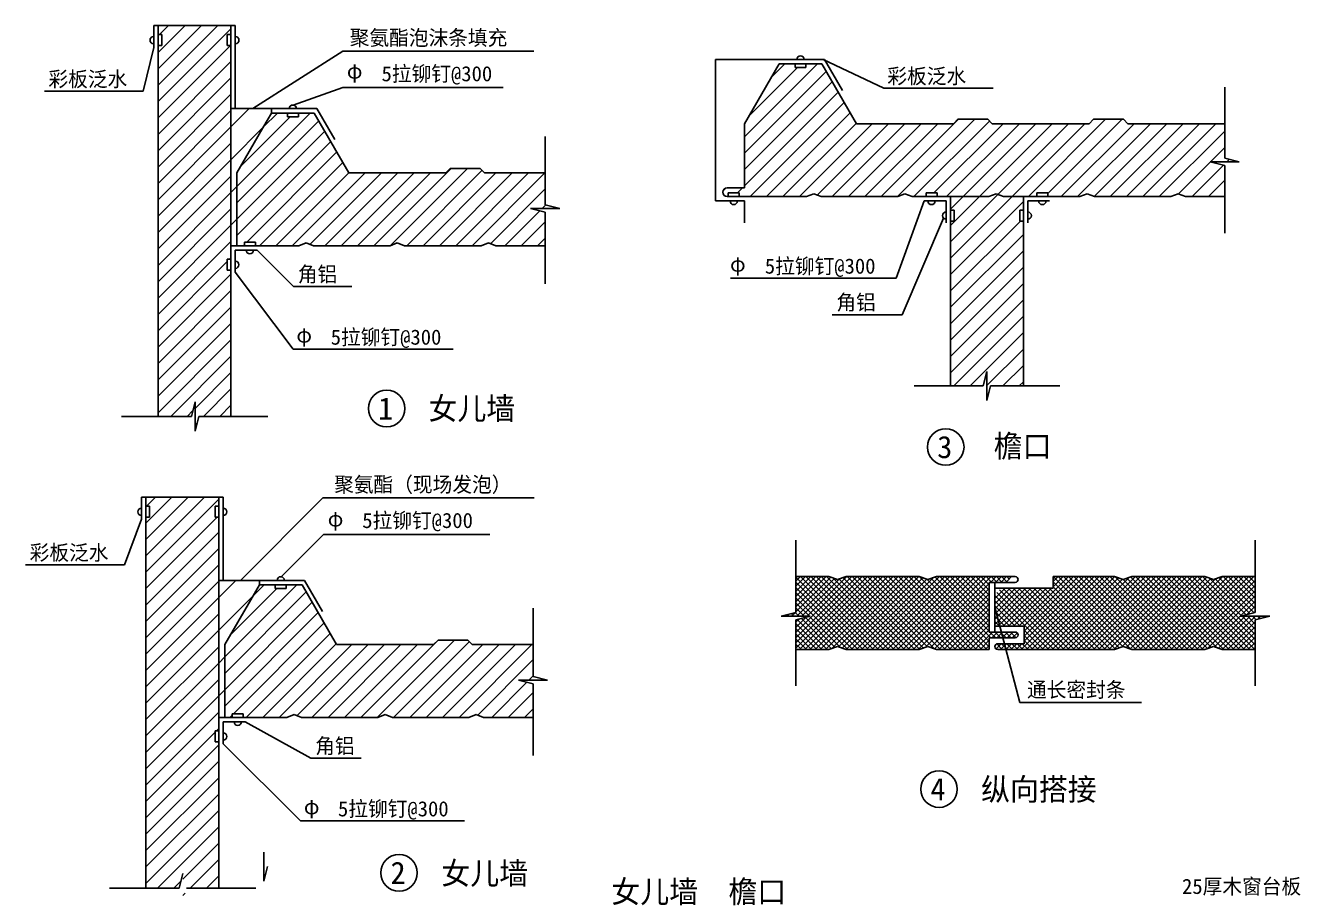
# Model space of a CAD drawing. Header units: metres. Extents: x 1653 to 20154, y 2448 to 26754.
# Drawn here: x 2339 to 19835, y 14798 to 26754 of the extents above; entities that cross this region are included whole.
import ezdxf

# ---------------------------------------------------------------- set-up
doc = ezdxf.new("R2010")
doc.units = ezdxf.units.M
for name, color, linetype in [('1', 2, 'Continuous'), ('2', 3, 'Continuous'), ('4', 5, 'Continuous'), ('5', 6, 'Continuous')]:
    doc.layers.add(name, color=color, linetype=linetype)
pattern_1 = [(45, (0, 0), (-112.2532, 112.2532), [])]
pattern_2 = [(45, (0, 0), (-224.5064, 224.5064), [])]

msp = doc.modelspace()

# ---------------------------------------------------------------- hatches: boundary and pattern name
at = {"layer": '5'}
h = msp.add_hatch(dxfattribs=at)
h.set_pattern_fill('_U', scale=50)
h.set_pattern_definition(pattern_1)
h.paths.add_polyline_path([(5107.7, 23398.69), (5107.7, 23548.69), (5157.7, 23548.69), (5157.7, 26478.69), (5107.97, 26478.69), (5107.97, 26628.69), (5157.7, 26628.69), (5157.7, 26753.69), (4157.7, 26753.69), (4157.7, 26628.69), (4207.43, 26628.69), (4207.43, 26478.69), (4157.7, 26478.69), (4157.7, 21393.27), (4614.9, 21393.27), (4616.22, 21394.58), (4665.89, 21593.27), (4665.89, 21193.27), (4715.89, 21393.27), (5157.7, 21393.27), (5157.7, 23398.69)])
h.paths.add_polyline_path([(6301.5, 25553.69), (6082.9, 25553.69), (6082.9, 25503.82), (5932.9, 25503.82), (5932.9, 25553.69), (5714.3, 25553.69), (5595.94, 25348.69), (5240.85, 24733.69), (5240.85, 24193.69), (5240.85, 23733.69), (5342.7, 23733.69), (5342.7, 23783.69), (5492.7, 23783.69), (5492.7, 23733.69), (6090.85, 23733.69), (6190.85, 23773.69), (6290.85, 23733.69), (7340.85, 23733.69), (7440.85, 23773.69), (7540.85, 23733.69), (8590.85, 23733.69), (8690.85, 23773.69), (8790.85, 23733.69), (9470.67, 23733.69), (9470.67, 24195.88), (9270.67, 24245.88), (9670.67, 24245.88), (9470.67, 24295.88), (9470.67, 24733.69), (8636.3, 24733.69), (8576.3, 24793.69), (8166.3, 24793.69), (8106.3, 24733.69), (6774.96, 24733.69)])
h = msp.add_hatch(dxfattribs=at)
h.set_pattern_fill('_U', scale=50)
h.set_pattern_definition(pattern_1)
h.paths.add_polyline_path([(16216.85, 24457.57), (16366.85, 24457.57), (16366.85, 24407.57), (16806.85, 24407.57), (16906.85, 24447.57), (17006.85, 24407.57), (18056.85, 24407.57), (18156.85, 24447.57), (18256.85, 24407.57), (18795, 24407.57), (18795, 24835.79), (18595, 24885.79), (18995, 24885.79), (18795, 24935.79), (18795, 25407.57), (17463.65, 25407.57), (17403.65, 25467.57), (16993.65, 25467.57), (16933.65, 25407.57), (15602.3, 25407.57), (15542.3, 25467.57), (15132.3, 25467.57), (15072.3, 25407.57), (13740.96, 25407.57), (13268.64, 26225.6), (13266.68, 26227.57), (13048.9, 26227.57), (13048.9, 26177.57), (12898.9, 26177.57), (12898.9, 26227.57), (12680.3, 26227.57), (12561.94, 26022.57), (12206.85, 25407.57), (12206.85, 24867.57), (12206.85, 24527.57), (11966.85, 24527.57, 1), (11966.85, 24407.57), (11981.85, 24407.57), (11981.85, 24457.57), (12131.85, 24457.57), (12131.85, 24407.57), (13056.85, 24407.57), (13156.85, 24447.57), (13256.85, 24407.57), (14306.85, 24407.57), (14406.85, 24447.57), (14506.85, 24407.57), (14696.85, 24407.57), (14696.85, 24457.57), (14846.85, 24457.57), (14846.85, 24407.57), (15556.85, 24407.57), (15656.85, 24447.57), (15756.85, 24407.57), (16216.85, 24407.57)])
h.paths.add_polyline_path([(15031.85, 21811.6), (15481.88, 21811.6), (15531.88, 22011.6), (15531.88, 21611.6), (15581.88, 21811.6), (16031.85, 21811.6), (16031.85, 24072.57), (15981.85, 24072.57), (15981.85, 24222.57), (16031.85, 24222.57), (16031.85, 24407.57), (15756.85, 24407.57), (15656.85, 24447.57), (15556.85, 24407.57), (15031.85, 24407.57), (15031.85, 24222.57), (15081.85, 24222.57), (15081.85, 24072.57), (15031.85, 24072.57)])
h = msp.add_hatch(dxfattribs=at)
h.set_pattern_fill('U', scale=100)
h.set_pattern_definition(pattern_2)
h.paths.add_polyline_path([(5157.7, 23733.69), (5240.85, 23733.69), (5240.85, 24193.69), (5240.85, 24733.69), (5595.94, 25348.69), (5714.3, 25553.69), (5714.3, 25613.69), (5217.7, 25613.69), (5157.7, 25613.69)])
h = msp.add_hatch(dxfattribs=at)
h.set_pattern_fill('_U', scale=50)
h.set_pattern_definition(pattern_1)
h.paths.add_polyline_path([(4940.57, 16932.66), (4940.57, 17082.66), (4990.57, 17082.66), (4990.57, 20012.66), (4940.84, 20012.66), (4940.84, 20162.66), (4990.57, 20162.66), (4990.57, 20287.66), (3990.57, 20287.66), (3990.57, 20162.66), (4040.3, 20162.66), (4040.3, 20012.66), (3990.57, 20012.66), (3990.57, 14927.24), (4447.77, 14927.24), (4449.09, 14928.56), (4498.76, 15127.24), (4498.76, 14727.24), (4548.76, 14927.24), (4990.57, 14927.24), (4990.57, 16932.66)])
h.paths.add_polyline_path([(6134.38, 19087.66), (5915.78, 19087.66), (5915.78, 19037.8), (5765.78, 19037.8), (5765.78, 19087.66), (5547.18, 19087.66), (5428.81, 18882.66), (5073.73, 18267.66), (5073.73, 17727.66), (5073.73, 17267.66), (5175.57, 17267.66), (5175.57, 17317.66), (5325.57, 17317.66), (5325.57, 17267.66), (5923.73, 17267.66), (6023.73, 17307.66), (6123.73, 17267.66), (7173.73, 17267.66), (7273.73, 17307.66), (7373.73, 17267.66), (8423.73, 17267.66), (8523.73, 17307.66), (8623.73, 17267.66), (9303.54, 17267.66), (9303.54, 17729.86), (9103.54, 17779.86), (9503.54, 17779.86), (9303.54, 17829.86), (9303.54, 18267.66), (8469.18, 18267.66), (8409.18, 18327.66), (7999.18, 18327.66), (7939.18, 18267.66), (6607.83, 18267.66)])
h = msp.add_hatch(dxfattribs=at)
h.set_pattern_fill('U', scale=100)
h.set_pattern_definition(pattern_2)
h.paths.add_polyline_path([(4990.99, 17265.91), (5074.14, 17265.91), (5074.14, 17725.91), (5074.14, 18265.91), (5429.23, 18880.91), (5547.6, 19085.91), (5547.6, 19145.91), (5050.99, 19145.91), (4990.99, 19145.91)])

# ---------------------------------------------------------------- linework, layer by layer
for p, q in [((12910.87, 18217.21), (13891.21, 19197.56)), ((12910.87, 18287.92), (13820.5, 19197.56)), ((12910.87, 18358.63), (13749.79, 19197.56)), ((12910.87, 18429.34), (13679.08, 19197.56)), ((12910.87, 18782.9), (13325.53, 19197.56)), ((12910.87, 18853.61), (13254.82, 19197.56)), ((12910.87, 18924.32), (13184.11, 19197.56)), ((12910.87, 18995.03), (13113.39, 19197.56)), ((12910.87, 19065.74), (13042.68, 19197.56)), ((12910.87, 19136.45), (12971.97, 19197.56)), ((13904.53, 18197.56), (12910.87, 19191.22)), ((12910.87, 18712.19), (13388.21, 19189.53)), ((13833.82, 18197.56), (12910.87, 19120.51)), ((12922.62, 18653.23), (13441.24, 19171.85)), ((12961.92, 18197.56), (13961.92, 19197.56)), ((13975.24, 18197.56), (12975.24, 19197.56)), ((12993.33, 18653.23), (13504.42, 19164.32)), ((13032.63, 18197.56), (14032.63, 19197.56)), ((14045.95, 18197.56), (13045.95, 19197.56)), ((13064.04, 18653.23), (13608.37, 19197.56)), ((13103.34, 18197.56), (14103.34, 19197.56)), ((14116.66, 18197.56), (13116.66, 19197.56)), ((13174.05, 18197.56), (14174.05, 19197.56)), ((14187.37, 18197.56), (13187.37, 19197.56)), ((13244.77, 18197.56), (14244.77, 19197.56)), ((14258.08, 18197.56), (13258.08, 19197.56)), ((13315.48, 18197.56), (14315.48, 19197.56)), ((14328.79, 18197.56), (13328.79, 19197.56)), ((13397.22, 18208.59), (14386.19, 19197.56)), ((14399.5, 18197.56), (13417.19, 19179.87)), ((13493.7, 18234.37), (14456.9, 19197.56)), ((14470.21, 18197.56), (13503.69, 19164.08)), ((13546.74, 18216.69), (14527.61, 19197.56)), ((14540.93, 18197.56), (13556.73, 19181.76)), ((13599.77, 18199.01), (14598.32, 19197.56)), ((14609.76, 18199.44), (13611.64, 19197.56)), ((13669.03, 18197.56), (14652.8, 19181.33)), ((14662.79, 18217.11), (13682.35, 19197.56)), ((13739.74, 18197.56), (14705.84, 19163.65)), ((14715.82, 18234.79), (13753.06, 19197.56)), ((13810.45, 18197.56), (14793.61, 19180.72)), ((14813.59, 18207.74), (13823.77, 19197.56)), ((13881.16, 18197.56), (14881.16, 19197.56)), ((14894.48, 18197.56), (13894.48, 19197.56)), ((13951.87, 18197.56), (14951.87, 19197.56)), ((14965.19, 18197.56), (13965.19, 19197.56)), ((14022.58, 18197.56), (15022.58, 19197.56)), ((15035.9, 18197.56), (14035.9, 19197.56)), ((14093.29, 18197.56), (15093.29, 19197.56)), ((15106.61, 18197.56), (14106.61, 19197.56)), ((14164, 18197.56), (15164, 19197.56)), ((15177.32, 18197.56), (14177.32, 19197.56)), ((14234.71, 18197.56), (15234.71, 19197.56)), ((15248.03, 18197.56), (14248.03, 19197.56)), ((14305.43, 18197.56), (15305.43, 19197.56)), ((15318.74, 18197.56), (14318.74, 19197.56)), ((14376.14, 18197.56), (15376.14, 19197.56)), ((15389.45, 18197.56), (14389.45, 19197.56)), ((14446.85, 18197.56), (15446.85, 19197.56)), ((15460.16, 18197.56), (14460.16, 19197.56)), ((14517.56, 18197.56), (15517.56, 19197.56)), ((15530.87, 18197.56), (14530.87, 19197.56)), ((14588.27, 18197.56), (15588.27, 19197.56)), ((15564.13, 18235.02), (14601.59, 19197.56)), ((14686.41, 18224.98), (15564.13, 19102.71)), ((15564.13, 18305.73), (14706.38, 19163.47)), ((15583.01, 18357.56), (14768.29, 19172.28)), ((15564.13, 18447.15), (14821.32, 19189.96)), ((15564.13, 18517.86), (14884.43, 19197.56)), ((15564.13, 18588.57), (14955.14, 19197.56)), ((15564.13, 18659.28), (15025.85, 19197.56)), ((15564.13, 18729.99), (15096.56, 19197.56)), ((15564.13, 18800.7), (15167.27, 19197.56)), ((15564.13, 18871.41), (15237.98, 19197.56)), ((15564.13, 18942.12), (15308.69, 19197.56)), ((15564.13, 19012.83), (15379.4, 19197.56)), ((15564.13, 19083.55), (15450.11, 19197.56)), ((15600.82, 19117.56), (15520.82, 19197.56)), ((15578.98, 19117.56), (15658.98, 19197.56)), ((15671.53, 19117.56), (15591.53, 19197.56)), ((15649.69, 19117.56), (15729.69, 19197.56)), ((15742.25, 19117.56), (15662.25, 19197.56)), ((15720.4, 19117.56), (15800.4, 19197.56)), ((15808.05, 19122.46), (15732.96, 19197.56)), ((15791.11, 19117.56), (15871.11, 19197.56)), ((15843.41, 19157.82), (15803.67, 19197.56)), ((15878.76, 19193.17), (15874.38, 19197.56)), ((15968.93, 18517.56), (16648.93, 19197.56)), ((16002.48, 18197.56), (17002.48, 19197.56)), ((16039.64, 18517.56), (16719.64, 19197.56)), ((16044.13, 18451.33), (16790.35, 19197.56)), ((16044.13, 18380.62), (16861.06, 19197.56)), ((16044.13, 18309.91), (16931.77, 19197.56)), ((16073.19, 18197.56), (17073.19, 19197.56)), ((16143.9, 18197.56), (17143.9, 19197.56)), ((16214.61, 18197.56), (17214.61, 19197.56)), ((16285.32, 18197.56), (17285.02, 19197.26)), ((16356.04, 18197.56), (17338.06, 19179.58)), ((16426.75, 18197.56), (17391.09, 19161.9)), ((16444.13, 19063.47), (16578.22, 19197.56)), ((16444.13, 19134.18), (16507.51, 19197.56)), ((17401.08, 18236.54), (16444.13, 19193.49)), ((17348.05, 18218.86), (16444.13, 19122.78)), ((16497.46, 18197.56), (17484.12, 19184.22)), ((17504.1, 18204.23), (16510.77, 19197.56)), ((16568.17, 18197.56), (17568.17, 19197.56)), ((17581.48, 18197.56), (16581.48, 19197.56)), ((16638.88, 18197.56), (17638.88, 19197.56)), ((17652.19, 18197.56), (16652.19, 19197.56)), ((16709.59, 18197.56), (17709.59, 19197.56)), ((17722.91, 18197.56), (16722.91, 19197.56)), ((16780.3, 18197.56), (17780.3, 19197.56)), ((17793.62, 18197.56), (16793.62, 19197.56)), ((16851.01, 18197.56), (17851.01, 19197.56)), ((17864.33, 18197.56), (16864.33, 19197.56)), ((16921.72, 18197.56), (17921.72, 19197.56)), ((17935.04, 18197.56), (16935.04, 19197.56)), ((16992.43, 18197.56), (17992.43, 19197.56)), ((18005.75, 18197.56), (17005.75, 19197.56)), ((17063.14, 18197.56), (18063.14, 19197.56)), ((18076.46, 18197.56), (17076.46, 19197.56)), ((17133.85, 18197.56), (18133.85, 19197.56)), ((18147.17, 18197.56), (17147.17, 19197.56)), ((17204.56, 18197.56), (18204.56, 19197.56)), ((18217.88, 18197.56), (17217.88, 19197.56)), ((17275.27, 18197.56), (18275.27, 19197.56)), ((18288.59, 18197.56), (17290.82, 19195.33)), ((17376.91, 18228.49), (18345.98, 19197.56)), ((18359.3, 18197.56), (17396.89, 19159.97)), ((17443.55, 18224.42), (18416.7, 19197.56)), ((18430.01, 18197.56), (17453.54, 19174.03)), ((17496.59, 18206.74), (18487.41, 19197.56)), ((18500.72, 18197.56), (17506.57, 19191.71)), ((17558.12, 18197.56), (18549.62, 19189.06)), ((18559.61, 18209.38), (17571.43, 19197.56)), ((17628.83, 18197.56), (18602.65, 19171.38)), ((18612.64, 18227.06), (17642.14, 19197.56)), ((17699.54, 18197.56), (18667.24, 19165.26)), ((18687.22, 18223.19), (17712.86, 19197.56)), ((17770.25, 18197.56), (18770.25, 19197.56)), ((18783.57, 18197.56), (17783.57, 19197.56)), ((17840.96, 18197.56), (18840.96, 19197.56)), ((18854.28, 18197.56), (17854.28, 19197.56)), ((17911.67, 18197.56), (18911.67, 19197.56)), ((18924.99, 18197.56), (17924.99, 19197.56)), ((17982.38, 18197.56), (18982.38, 19197.56)), ((18995.7, 18197.56), (17995.7, 19197.56)), ((18053.09, 18197.56), (19053.09, 19197.56)), ((19066.41, 18197.56), (18066.41, 19197.56)), ((18123.8, 18197.56), (19123.8, 19197.56)), ((19137.12, 18197.56), (18137.12, 19197.56)), ((18194.51, 18197.56), (19194.51, 19197.56)), ((19207.83, 18197.56), (18207.83, 19197.56)), ((18265.22, 18197.56), (19216.82, 19149.15)), ((19216.82, 18259.28), (18278.54, 19197.56)), ((18335.93, 18197.56), (19216.82, 19078.44)), ((19216.82, 18329.99), (18349.25, 19197.56)), ((19216.82, 18400.7), (18419.96, 19197.56)), ((19031.36, 18656.87), (18490.67, 19197.56)), ((19087.93, 18671.01), (18580.01, 19178.93)), ((19144.5, 18685.15), (18665.1, 19164.55)), ((19201.07, 18699.29), (18718.13, 19182.23)), ((19216.82, 18754.25), (18773.52, 19197.56)), ((19216.82, 18824.97), (18844.23, 19197.56)), ((19216.82, 18895.68), (18914.94, 19197.56)), ((19216.82, 18966.39), (18985.65, 19197.56)), ((19216.82, 19037.1), (19056.36, 19197.56)), ((19216.82, 19107.81), (19127.07, 19197.56)), ((19216.82, 19178.52), (19197.78, 19197.56)), ((13763.11, 18197.56), (12910.87, 19049.8)), ((13692.4, 18197.56), (12910.87, 18979.09)), ((13621.69, 18197.56), (12910.87, 18908.38)), ((14758.3, 18226.17), (15564.13, 19031.99)), ((14811.33, 18208.49), (15564.13, 18961.28)), ((15644.13, 18546.31), (16135.37, 19037.56)), ((15644.13, 18617.02), (16064.66, 19037.56)), ((15644.13, 18687.73), (15993.95, 19037.56)), ((15644.13, 18758.44), (15923.24, 19037.56)), ((15644.13, 18829.15), (15852.53, 19037.56)), ((15644.13, 18899.86), (15781.82, 19037.56)), ((16379.4, 18197.56), (15644.13, 18932.83)), ((16450.11, 18197.56), (15666.63, 18981.04)), ((15686.09, 18517.56), (16206.09, 19037.56)), ((16520.82, 18197.56), (15701.99, 19016.4)), ((16591.53, 18197.56), (15751.53, 19037.56)), ((15756.8, 18517.56), (16276.8, 19037.56)), ((16662.25, 18197.56), (15822.25, 19037.56)), ((15827.51, 18517.56), (16347.51, 19037.56)), ((16732.96, 18197.56), (15892.96, 19037.56)), ((15898.22, 18517.56), (16418.22, 19037.56)), ((16803.67, 18197.56), (15963.67, 19037.56)), ((16874.38, 18197.56), (16034.38, 19037.56)), ((16945.09, 18197.56), (16105.09, 19037.56)), ((17015.8, 18197.56), (16175.8, 19037.56)), ((17086.51, 18197.56), (16246.51, 19037.56)), ((17157.22, 18197.56), (16317.22, 19037.56)), ((17227.93, 18197.56), (16387.93, 19037.56)), ((17295.01, 18201.19), (16444.13, 19052.07)), ((18406.64, 18197.56), (19216.82, 19007.73)), ((18477.36, 18197.56), (19216.82, 18937.02)), ((13095.3, 18653.23), (12910.87, 18837.67)), ((13024.59, 18653.23), (12910.87, 18766.96)), ((14871.11, 18197.56), (15564.13, 18890.57)), ((14941.82, 18197.56), (15564.13, 18819.86)), ((15012.53, 18197.56), (15564.13, 18749.15)), ((15988.69, 18517.56), (15644.13, 18862.12)), ((15917.98, 18517.56), (15644.13, 18791.41)), ((15847.27, 18517.56), (15644.13, 18720.7)), ((18560.04, 18209.53), (19216.82, 18866.31)), ((19093.66, 18672.44), (19216.82, 18795.6)), ((19187.94, 18696.01), (19216.82, 18724.89)), ((12741.75, 18653.23), (12735.57, 18659.41)), ((12781.2, 18653.23), (12804.65, 18676.68)), ((12812.46, 18653.23), (12792.14, 18673.55)), ((12883.17, 18653.23), (12848.71, 18687.69)), ((12851.91, 18653.23), (12898.93, 18700.25)), ((12953.88, 18653.23), (12905.28, 18701.84)), ((12910.87, 18500.05), (13048.44, 18637.62)), ((12910.87, 18570.77), (12954.15, 18614.05)), ((13268.13, 18197.56), (12910.87, 18554.82)), ((13338.84, 18197.56), (12928.71, 18607.69)), ((13398.2, 18208.92), (12985.28, 18621.84)), ((13451.23, 18226.59), (13041.85, 18635.98)), ((13524.4, 18224.13), (13098.41, 18650.12)), ((15083.24, 18197.56), (15564.13, 18678.44)), ((15153.95, 18197.56), (15564.13, 18607.73)), ((15776.56, 18517.56), (15644.13, 18649.99)), ((15705.85, 18517.56), (15644.13, 18579.28)), ((18655.11, 18233.9), (19074.45, 18653.23)), ((18708.15, 18216.22), (19145.16, 18653.23)), ((18761.18, 18198.54), (19215.87, 18653.23)), ((18830.91, 18197.56), (19216.82, 18583.47)), ((19216.82, 18471.41), (19035, 18653.23)), ((19216.82, 18542.12), (19105.71, 18653.23)), ((19224.5, 18605.15), (19176.42, 18653.23)), ((19243.17, 18609.82), (19286.58, 18653.23)), ((19281.07, 18619.29), (19247.13, 18653.23)), ((19337.64, 18633.44), (19317.84, 18653.23)), ((19337.45, 18633.39), (19357.29, 18653.23)), ((19394.21, 18647.58), (19388.55, 18653.23)), ((13197.42, 18197.56), (12910.87, 18484.11)), ((13126.71, 18197.56), (12910.87, 18413.4)), ((15224.66, 18197.56), (15564.13, 18537.02)), ((15295.37, 18197.56), (15564.13, 18466.31)), ((15366.09, 18197.56), (15606.09, 18437.56)), ((15653.72, 18357.56), (15573.72, 18437.56)), ((15596.8, 18357.56), (15676.8, 18437.56)), ((15724.43, 18357.56), (15644.43, 18437.56)), ((15667.51, 18357.56), (15747.51, 18437.56)), ((15795.14, 18357.56), (15715.14, 18437.56)), ((15738.22, 18357.56), (15818.22, 18437.56)), ((15865.85, 18357.56), (15785.85, 18437.56)), ((15808.93, 18357.56), (15888.93, 18437.56)), ((15935.04, 18359.08), (15856.56, 18437.56)), ((15879.64, 18357.56), (15950.08, 18428)), ((15963.99, 18400.84), (15927.41, 18437.42)), ((16308.69, 18197.56), (16044.13, 18462.12)), ((16237.98, 18197.56), (16044.13, 18391.41)), ((18901.62, 18197.56), (19216.82, 18512.76)), ((18972.33, 18197.56), (19216.82, 18442.05)), ((19043.04, 18197.56), (19216.82, 18371.34)), ((13056, 18197.56), (12910.87, 18342.69)), ((12985.29, 18197.56), (12910.87, 18271.98)), ((12914.58, 18197.56), (12910.87, 18201.27)), ((15436.8, 18197.56), (15564.13, 18324.89)), ((15507.51, 18197.56), (15564.13, 18254.18)), ((15669.54, 18200.31), (15646.88, 18222.97)), ((15658.35, 18206.97), (15728.93, 18277.56)), ((15743.01, 18197.56), (15666.9, 18273.66)), ((15719.64, 18197.56), (15799.64, 18277.56)), ((15813.72, 18197.56), (15733.72, 18277.56)), ((15790.35, 18197.56), (15870.35, 18277.56)), ((15884.43, 18197.56), (15804.43, 18277.56)), ((15861.06, 18197.56), (15941.06, 18277.56)), ((15955.14, 18197.56), (15875.14, 18277.56)), ((15931.77, 18197.56), (16011.77, 18277.56)), ((16025.85, 18197.56), (15945.85, 18277.56)), ((16096.56, 18197.56), (16016.56, 18277.56)), ((16167.27, 18197.56), (16044.13, 18320.7)), ((19113.75, 18197.56), (19216.82, 18300.63)), ((19184.46, 18197.56), (19216.82, 18229.91))]:
    msp.add_line(p, q)
at = {"layer": '1'}
for p, q in [((4097.7, 26753.69), (5217.7, 26753.69)), ((4097.7, 26753.69), (4097.7, 26453.69)), ((4157.7, 26753.69), (4157.7, 21393.27)), ((5157.7, 26753.69), (5157.7, 21393.27)), ((5217.7, 26753.69), (5217.7, 25613.69)), ((11806.85, 26287.57), (13302.14, 26287.57)), ((11806.85, 26287.57), (11806.85, 24347.57)), ((13302.14, 26287.57), (13547.53, 25862.57)), ((12680.3, 26227.57), (12561.94, 26022.57)), ((12680.3, 26227.57), (13267.5, 26227.57)), ((13267.5, 26227.57), (13740.96, 25407.57)), ((5217.7, 25613.69), (6336.14, 25613.69)), ((5714.3, 25553.69), (5595.94, 25348.69)), ((5714.3, 25553.69), (6301.5, 25553.69)), ((6301.5, 25553.69), (6774.96, 24733.69)), ((6336.14, 25613.69), (6581.53, 25188.69)), ((13740.96, 25407.57), (15072.3, 25407.57)), ((15132.3, 25467.57), (15072.3, 25407.57)), ((15132.3, 25467.57), (15542.3, 25467.57)), ((15542.3, 25467.57), (15602.3, 25407.57)), ((15602.3, 25407.57), (16933.65, 25407.57)), ((16993.65, 25467.57), (16933.65, 25407.57)), ((16993.65, 25467.57), (17403.65, 25467.57)), ((17403.65, 25467.57), (17463.65, 25407.57)), ((17463.65, 25407.57), (18795, 25407.57)), ((12206.85, 24867.57), (12206.85, 24527.57)), ((6774.96, 24733.69), (8106.3, 24733.69)), ((8166.3, 24793.69), (8106.3, 24733.69)), ((8166.3, 24793.69), (8576.3, 24793.69)), ((8576.3, 24793.69), (8636.3, 24733.69)), ((8636.3, 24733.69), (9470.67, 24733.69)), ((11966.85, 24527.57), (12206.85, 24527.57)), ((11806.85, 24347.57), (12206.85, 24347.57)), ((11966.85, 24407.57), (13056.85, 24407.57)), ((12206.85, 24347.57), (12206.85, 24047.57)), ((13056.85, 24407.57), (13156.85, 24447.57)), ((13156.85, 24447.57), (13256.85, 24407.57)), ((13256.85, 24407.57), (14306.85, 24407.57)), ((14306.85, 24407.57), (14406.85, 24447.57)), ((14406.85, 24447.57), (14506.85, 24407.57)), ((14506.85, 24407.57), (15556.85, 24407.57)), ((14671.85, 24347.57), (14971.85, 24347.57)), ((14971.85, 24347.57), (14971.85, 24047.57)), ((15031.85, 24407.57), (15031.85, 21811.6)), ((15556.85, 24407.57), (15656.85, 24447.57)), ((15656.85, 24447.57), (15756.85, 24407.57)), ((15756.85, 24407.57), (16806.85, 24407.57)), ((16031.85, 24407.57), (16031.85, 21811.6)), ((16091.85, 24347.57), (16091.85, 24047.57)), ((16391.85, 24347.57), (16091.85, 24347.57)), ((16806.85, 24407.57), (16906.85, 24447.57)), ((16906.85, 24447.57), (17006.85, 24407.57)), ((17006.85, 24407.57), (18056.85, 24407.57)), ((18056.85, 24407.57), (18156.85, 24447.57)), ((18156.85, 24447.57), (18256.85, 24407.57)), ((18256.85, 24407.57), (18795, 24407.57)), ((5240.85, 24193.69), (5240.85, 23733.69)), ((5517.7, 23673.69), (5217.7, 23673.69)), ((5217.7, 23673.69), (5217.7, 23373.69)), ((5240.85, 23733.69), (6090.85, 23733.69)), ((6090.85, 23733.69), (6190.85, 23773.69)), ((6190.85, 23773.69), (6290.85, 23733.69)), ((6290.85, 23733.69), (7340.85, 23733.69)), ((7340.85, 23733.69), (7440.85, 23773.69)), ((7440.85, 23773.69), (7540.85, 23733.69)), ((7540.85, 23733.69), (8590.85, 23733.69)), ((8590.85, 23733.69), (8690.85, 23773.69)), ((8690.85, 23773.69), (8790.85, 23733.69)), ((8790.85, 23733.69), (9470.67, 23733.69)), ((3930.99, 20285.91), (5050.99, 20285.91)), ((3930.99, 20285.91), (3930.99, 19985.91)), ((3990.99, 20285.91), (3990.99, 14925.49)), ((4990.99, 20285.91), (4990.99, 14925.49)), ((5050.99, 20285.91), (5050.99, 19145.91)), ((5050.99, 19145.91), (6169.44, 19145.91)), ((5547.6, 19085.91), (5429.23, 18880.91)), ((5547.6, 19085.91), (6134.8, 19085.91)), ((6134.8, 19085.91), (6608.25, 18265.91)), ((6169.44, 19145.91), (6414.82, 18720.92)), ((12907.33, 19197.56), (13360.59, 19197.56)), ((13360.59, 19197.56), (13480.59, 19157.56)), ((13480.59, 19157.56), (13600.59, 19197.56)), ((13600.59, 19197.56), (14600.59, 19197.56)), ((14600.59, 19197.56), (14720.59, 19157.56)), ((14720.59, 19157.56), (14840.59, 19197.56)), ((14840.59, 19197.56), (15920.59, 19197.56)), ((14880.59, 19197.56), (15920.59, 19197.56)), ((15560.59, 19037.56), (15560.59, 19117.56)), ((15560.59, 19117.56), (15920.59, 19117.56)), ((16440.59, 19197.56), (17280.59, 19197.56)), ((16440.59, 19197.56), (16440.59, 19037.56)), ((17280.59, 19197.56), (17400.59, 19157.56)), ((17400.59, 19157.56), (17520.59, 19197.56)), ((17520.59, 19197.56), (18520.59, 19197.56)), ((18520.59, 19197.56), (18640.59, 19157.56)), ((18640.59, 19157.56), (18760.59, 19197.56)), ((18760.59, 19197.56), (19213.28, 19197.56)), ((15560.59, 19037.56), (15560.59, 18797.56)), ((15640.59, 19037.56), (15640.59, 18517.56)), ((15640.59, 19037.56), (15640.59, 18797.56)), ((15640.59, 19037.56), (16440.59, 19037.56)), ((15560.59, 18757.56), (15560.59, 18437.56)), ((15560.59, 18437.56), (15920.59, 18437.56)), ((15640.59, 18517.56), (16040.59, 18517.56)), ((16040.59, 18277.56), (16040.59, 18517.56)), ((6608.25, 18265.91), (7939.6, 18265.91)), ((7999.6, 18325.91), (7939.6, 18265.91)), ((7999.6, 18325.91), (8409.6, 18325.91)), ((8409.6, 18325.91), (8469.6, 18265.91)), ((8469.6, 18265.91), (9303.96, 18265.91)), ((12907.33, 18197.56), (13360.59, 18197.56)), ((13360.59, 18197.56), (13480.59, 18237.56)), ((13480.59, 18237.56), (13600.59, 18197.56)), ((13600.59, 18197.56), (14600.59, 18197.56)), ((14600.59, 18197.56), (14720.59, 18237.56)), ((14720.59, 18237.56), (14840.59, 18197.56)), ((15560.59, 18197.56), (14840.59, 18197.56)), ((15560.59, 18357.56), (15560.59, 18197.56)), ((15560.59, 18357.56), (15920.59, 18357.56)), ((15680.59, 18277.56), (16040.59, 18277.56)), ((15680.59, 18197.56), (17280.59, 18197.56)), ((17280.59, 18197.56), (17400.59, 18237.56)), ((17400.59, 18237.56), (17520.59, 18197.56)), ((17520.59, 18197.56), (18520.59, 18197.56)), ((18520.59, 18197.56), (18640.59, 18237.56)), ((18640.59, 18237.56), (18760.59, 18197.56)), ((18760.59, 18197.56), (19213.28, 18197.56)), ((5074.14, 17725.91), (5074.14, 17265.91)), ((5050.99, 17205.91), (5050.99, 16905.91)), ((5350.99, 17205.91), (5050.99, 17205.91)), ((5074.14, 17265.91), (5924.14, 17265.91)), ((5924.14, 17265.91), (6024.14, 17305.91)), ((6024.14, 17305.91), (6124.14, 17265.91)), ((6124.14, 17265.91), (7174.14, 17265.91)), ((7174.14, 17265.91), (7274.14, 17305.91)), ((7274.14, 17305.91), (7374.14, 17265.91)), ((7374.14, 17265.91), (8424.14, 17265.91)), ((8424.14, 17265.91), (8524.14, 17305.91)), ((8524.14, 17305.91), (8624.14, 17265.91)), ((8624.14, 17265.91), (9303.96, 17265.91))]:
    msp.add_line(p, q, dxfattribs=at)
for centre, radius, start, end in [((11966.85, 24467.57), 60, 90, 270), ((15920.59, 19157.56), 40, 270, 90), ((15920.59, 18397.56), 40, 270, 90), ((15680.59, 18237.56), 40, 90, 270)]:
    msp.add_arc(centre, radius, start, end, dxfattribs=at)
at = {"layer": '2'}
for p, q in [((4157.43, 26628.69), (4207.43, 26628.69)), ((4207.43, 26628.69), (4207.43, 26478.69)), ((5107.97, 26628.69), (5107.97, 26478.69)), ((5157.97, 26628.69), (5107.97, 26628.69)), ((3952.94, 25852.93), (4097.7, 26453.69)), ((4157.43, 26478.69), (4207.43, 26478.69)), ((5157.97, 26478.69), (5107.97, 26478.69)), ((5456.05, 25613.69), (6691.28, 26401.59)), ((6688.18, 26401.59), (9315.56, 26401.59)), ((13285.24, 26287.57), (14115.33, 25893.54)), ((12898.9, 26227.57), (12898.9, 26177.57)), ((12898.9, 26177.57), (13048.9, 26177.57)), ((13048.9, 26227.57), (13048.9, 26177.57)), ((6013.15, 25663.41), (6691.28, 25901.59)), ((8891.79, 25901.59), (6691.28, 25901.59)), ((12561.94, 26022.57), (12206.85, 25407.57)), ((18795, 25907.57), (18795, 24935.79)), ((2600.56, 25852.93), (3952.94, 25852.93)), ((14115.33, 25893.54), (15615.33, 25893.54)), ((5932.9, 25553.82), (5932.9, 25503.82)), ((6082.9, 25553.82), (6082.9, 25503.82)), ((6082.9, 25503.82), (5932.9, 25503.82)), ((12206.85, 24867.57), (12206.85, 25407.57)), ((5595.94, 25348.69), (5240.85, 24733.69)), ((9470.67, 25233.69), (9470.67, 24295.88)), ((18995, 24885.79), (18595, 24885.79)), ((18795, 24835.79), (18595, 24885.79)), ((18995, 24885.79), (18795, 24935.79)), ((5240.85, 24193.69), (5240.85, 24733.69)), ((18795, 24835.79), (18795, 23907.57)), ((11981.85, 24407.57), (11981.85, 24457.57)), ((12131.85, 24457.57), (11981.85, 24457.57)), ((12131.85, 24407.57), (12131.85, 24457.57)), ((14288.4, 23288.27), (14671.85, 24347.57)), ((14696.85, 24407.57), (14696.85, 24457.57)), ((14846.85, 24457.57), (14696.85, 24457.57)), ((14846.85, 24407.57), (14846.85, 24457.57)), ((16216.85, 24457.57), (16366.85, 24457.57)), ((16216.85, 24407.57), (16216.85, 24457.57)), ((16366.85, 24407.57), (16366.85, 24457.57)), ((9470.67, 24195.88), (9270.67, 24245.88)), ((9670.67, 24245.88), (9270.67, 24245.88)), ((9670.67, 24245.88), (9470.67, 24295.88)), ((9470.67, 24195.88), (9470.67, 23233.69)), ((9470.67, 24195.88), (9470.67, 23211.9)), ((15031.85, 24222.57), (15081.85, 24222.57)), ((15081.85, 24072.57), (15081.85, 24222.57)), ((16031.85, 24222.57), (15981.85, 24222.57)), ((15981.85, 24072.57), (15981.85, 24222.57)), ((14367.82, 22788.27), (14936.5, 24112.21)), ((15031.85, 24072.57), (15081.85, 24072.57)), ((16031.85, 24072.57), (15981.85, 24072.57)), ((5342.7, 23733.69), (5342.7, 23783.69)), ((5342.7, 23783.69), (5492.7, 23783.69)), ((5492.7, 23733.69), (5492.7, 23783.69)), ((5517.7, 23673.69), (6017.7, 23173.69)), ((5157.7, 23548.69), (5107.7, 23548.69)), ((5107.7, 23398.69), (5107.7, 23548.69)), ((5157.7, 23398.69), (5107.7, 23398.69)), ((6010.74, 22314.39), (5217.7, 23373.69)), ((12011.86, 23288.27), (14288.4, 23288.27)), ((6017.7, 23173.69), (6817.7, 23173.69)), ((13408.23, 22788.27), (14367.82, 22788.27)), ((6010.74, 22314.39), (8206.25, 22314.39)), ((15531.88, 22011.6), (15481.88, 21811.6)), ((15531.88, 22011.6), (15531.88, 21611.6)), ((14531.85, 21811.6), (15481.88, 21811.6)), ((15581.88, 21811.6), (15531.88, 21611.6)), ((15581.88, 21811.6), (16531.85, 21811.6)), ((15581.88, 21811.6), (16531.85, 21811.6)), ((4665.89, 21593.27), (4615.89, 21393.27)), ((4665.89, 21593.27), (4665.89, 21193.27)), ((3657.7, 21393.27), (4615.89, 21393.27)), ((4715.89, 21393.27), (4665.89, 21193.27)), ((4715.89, 21393.27), (5665.86, 21393.27)), ((4715.89, 21393.27), (5657.7, 21393.27)), ((3990.72, 20160.91), (4040.72, 20160.91)), ((4040.72, 20160.91), (4040.72, 20010.91)), ((4991.26, 20160.91), (4941.26, 20160.91)), ((4941.26, 20160.91), (4941.26, 20010.91)), ((5289.34, 19145.91), (6419.34, 20275.91)), ((6419.34, 20275.91), (9320.59, 20275.91)), ((3696.88, 19360.33), (3930.99, 19985.91)), ((3990.72, 20010.91), (4040.72, 20010.91)), ((4991.26, 20010.91), (4941.26, 20010.91)), ((5846.44, 19195.64), (6426.72, 19775.91)), ((8710.09, 19775.91), (6426.72, 19775.91)), ((12907.33, 19697.56), (12907.33, 18703.23)), ((19213.28, 19697.56), (19213.28, 18703.23)), ((2338.76, 19360.33), (3696.88, 19360.33)), ((5766.2, 19086.05), (5766.2, 19036.05)), ((5916.2, 19086.05), (5916.2, 19036.05)), ((15640.59, 19037.56), (15640.59, 19117.56)), ((5916.2, 19036.05), (5766.2, 19036.05)), ((5429.23, 18880.91), (5074.14, 18265.91)), ((9303.96, 18765.91), (9303.96, 17828.11)), ((15560.59, 18757.56), (15560.59, 18797.56)), ((15640.59, 18777.56), (15981.97, 17470.7)), ((12707.33, 18653.23), (12907.33, 18703.23)), ((12707.33, 18653.23), (13107.33, 18653.23)), ((12907.33, 18603.23), (13107.33, 18653.23)), ((12907.33, 18603.23), (12907.33, 17697.56)), ((12907.33, 18603.23), (12907.33, 17697.56)), ((19013.28, 18653.23), (19213.28, 18703.23)), ((19013.28, 18653.23), (19413.28, 18653.23)), ((19213.28, 18603.23), (19413.28, 18653.23)), ((19213.28, 18603.23), (19213.28, 17697.56)), ((19213.28, 18603.23), (19213.28, 17697.56)), ((15640.59, 18517.56), (15640.59, 18437.56)), ((5074.14, 17725.91), (5074.14, 18265.91)), ((9303.96, 17728.11), (9103.96, 17778.11)), ((9503.96, 17778.11), (9103.96, 17778.11)), ((9503.96, 17778.11), (9303.96, 17828.11)), ((9303.96, 17728.11), (9303.96, 16744.12)), ((9303.96, 17728.11), (9303.96, 16765.91)), ((15981.97, 17470.7), (17652.7, 17470.7)), ((5175.99, 17315.91), (5325.99, 17315.91)), ((5175.99, 17265.91), (5175.99, 17315.91)), ((5325.99, 17265.91), (5325.99, 17315.91)), ((5350.99, 17205.91), (6256.4, 16705.91)), ((4990.99, 17080.91), (4940.99, 17080.91)), ((4940.99, 16930.91), (4940.99, 17080.91)), ((4990.99, 16930.91), (4940.99, 16930.91)), ((6110.29, 15846.61), (5050.99, 16905.91)), ((6256.4, 16705.91), (6945.47, 16705.91)), ((6110.29, 15846.61), (8361.34, 15846.61)), ((5608.93, 15421.16), (5608.93, 15021.16)), ((4499.18, 15125.49), (4449.18, 14925.49)), ((5658.93, 15221.16), (5608.93, 15021.16)), ((3490.99, 14925.49), (4449.18, 14925.49)), ((4549.18, 14925.49), (5490.99, 14925.49)), ((4549.18, 14925.49), (5499.15, 14925.49))]:
    msp.add_line(p, q, dxfattribs=at)
for centre, start, end in [((4097.43, 26553.69), 90, 270), ((5217.97, 26553.69), 270, 90), ((12973.9, 26287.57), 0, 180), ((6007.9, 25613.69), 0, 180), ((12056.85, 24347.57), 180, 0), ((14771.85, 24347.57), 180, 0), ((16291.85, 24347.57), 180, 0), ((14971.85, 24147.57), 90, 270), ((16091.85, 24147.57), 270, 90), ((5417.7, 23673.69), 180, 0), ((5217.7, 23473.69), 270, 90), ((3930.72, 20085.91), 90, 270), ((5051.26, 20085.91), 270, 90), ((5841.2, 19145.91), 0, 180), ((5250.99, 17205.91), 180, 0), ((5050.99, 17005.91), 270, 90)]:
    msp.add_arc(centre, 50, start, end, dxfattribs=at)
at = {"layer": '4'}
for centre in [(7294.95, 21502.41), (14966.43, 20974.33), (14874.39, 16283.45), (7464.63, 15135.47)]:
    msp.add_circle(centre, 250.92, dxfattribs=at)
at = {"layer": '5'}
for p, q in [((5217.7, 25613.69), (5157.7, 25613.69)), ((5714.3, 25553.69), (5714.3, 25613.69)), ((5240.85, 23733.69), (5157.7, 23733.69)), ((5050.99, 19145.91), (4990.99, 19145.91)), ((5547.6, 19085.91), (5547.6, 19145.91)), ((5074.14, 17265.91), (4990.99, 17265.91))]:
    msp.add_line(p, q, dxfattribs=at)

# ---------------------------------------------------------------- texts
at = {"layer": '4'}
for s, height, p in [('聚氨酯泡沫条填充', 208, (6787.39, 26482.34)), ('彩板泛水', 208, (2653.55, 25915.27)), ('φ', 208, (6748.28, 26025.66)), ('   5拉铆钉@300', 208, (6799.86, 25989.17)), ('彩板泛水', 208, (14165.09, 25955.88)), ('角铝', 208, (6075.64, 23239.66)), ('φ', 208, (12006.06, 23378.91)), ('   5拉铆钉@300', 208, (12059.48, 23351.34)), ('角铝', 208, (13466.17, 22854.24)), ('φ', 208, (6055.74, 22406.43)), ('   5拉铆钉@300', 208, (6102.31, 22377.47)), ('女儿墙', 305, (7869.26, 21350.35)), ('1', 305, (7177.89, 21349.91)), ('檐口', 305, (15623.91, 20834.12)), ('3', 305, (14849.37, 20821.83)), ('聚氨酯（现场发泡）', 208, (6573.58, 20356.66)), ('φ', 208, (6486.29, 19884.97)), ('   5拉铆钉@300', 208, (6535.3, 19863.49)), ('彩板泛水', 208, (2395.75, 19422.67)), ('通长密封条', 208, (16081.42, 17542.48)), ('角铝', 208, (6314.34, 16771.89)), ('纵向搭接', 305, (15451.41, 16128.69)), ('4', 305, (14757.33, 16130.95)), ('φ', 208, (6158.51, 15938.72)), ('   5拉铆钉@300', 208, (6201.86, 15909.69)), ('2', 305, (7347.58, 14982.97)), ('女儿墙', 305, (8045.67, 14976.69)), ('女儿墙  檐口', 305, (10378.86, 14724.65)), ('25厚木窗台板', 208, (18208.52, 14846.16))]:
    msp.add_text(s, height=height, dxfattribs=at).set_placement(p)

doc.saveas('drawing.dxf')
